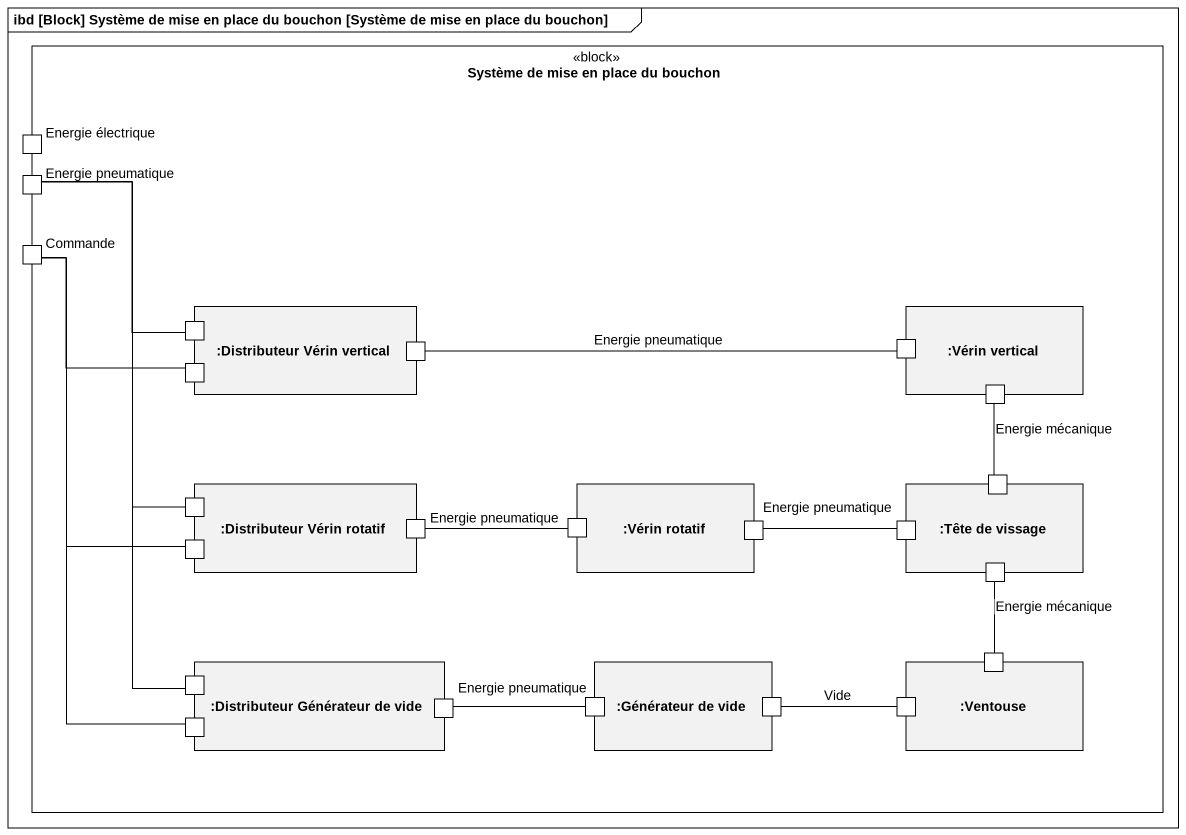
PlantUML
@startuml
mainframe ibd [Block] Système de mise en place du bouchon [Système de mise en place du bouchon]
rectangle "Système de mise en place du bouchon" as Système_de_mise_en_place_du <<block>> {
  port "Energie électrique" as Energie_électrique
  port "Energie pneumatique" as Energie_pneumatique
  port Commande
  rectangle ":Distributeur Vérin vertical" as Distributeur_Vérin_vertical {
    port " " as port1
    port " " as port2
    port " " as port4
  }
  rectangle ":Vérin vertical" as Vérin_vertical {
    port " " as port3
    port " " as port5
  }
  rectangle ":Distributeur Vérin rotatif" as Distributeur_Vérin_rotatif {
    port " " as port6
    port " " as port7
    port " " as port12
  }
  rectangle ":Vérin rotatif" as Vérin_rotatif {
    port " " as port8
    port " " as port9
  }
  rectangle ":Tête de vissage" as Tête_de_vissage {
    port " " as port10
    port " " as port11
    port " " as port13
  }
  rectangle ":Distributeur Générateur de vide" as Distributeur_Générateur_de {
    port " " as port14
    port " " as port16
    port " " as port17
  }
  rectangle ":Générateur de vide" as Générateur_de_vide {
    port " " as port18
    port " " as port19
  }
  rectangle ":Ventouse" as Ventouse {
    port " " as port15
    port " " as port20
  }
}
Energie_pneumatique -- port6
Energie_pneumatique -- port14
Commande -- port12
Commande -- port16
port1 -up- Energie_pneumatique
port2 -right- port3 : Energie pneumatique
port4 -up- Commande
port7 -right- port8 : Energie pneumatique
port9 -right- port10 : Energie pneumatique
port11 -up- port5 : Energie mécanique
port13 -- port15 : Energie mécanique
port17 -right- port18 : Energie pneumatique
port19 -right- port20 : Vide
@enduml
